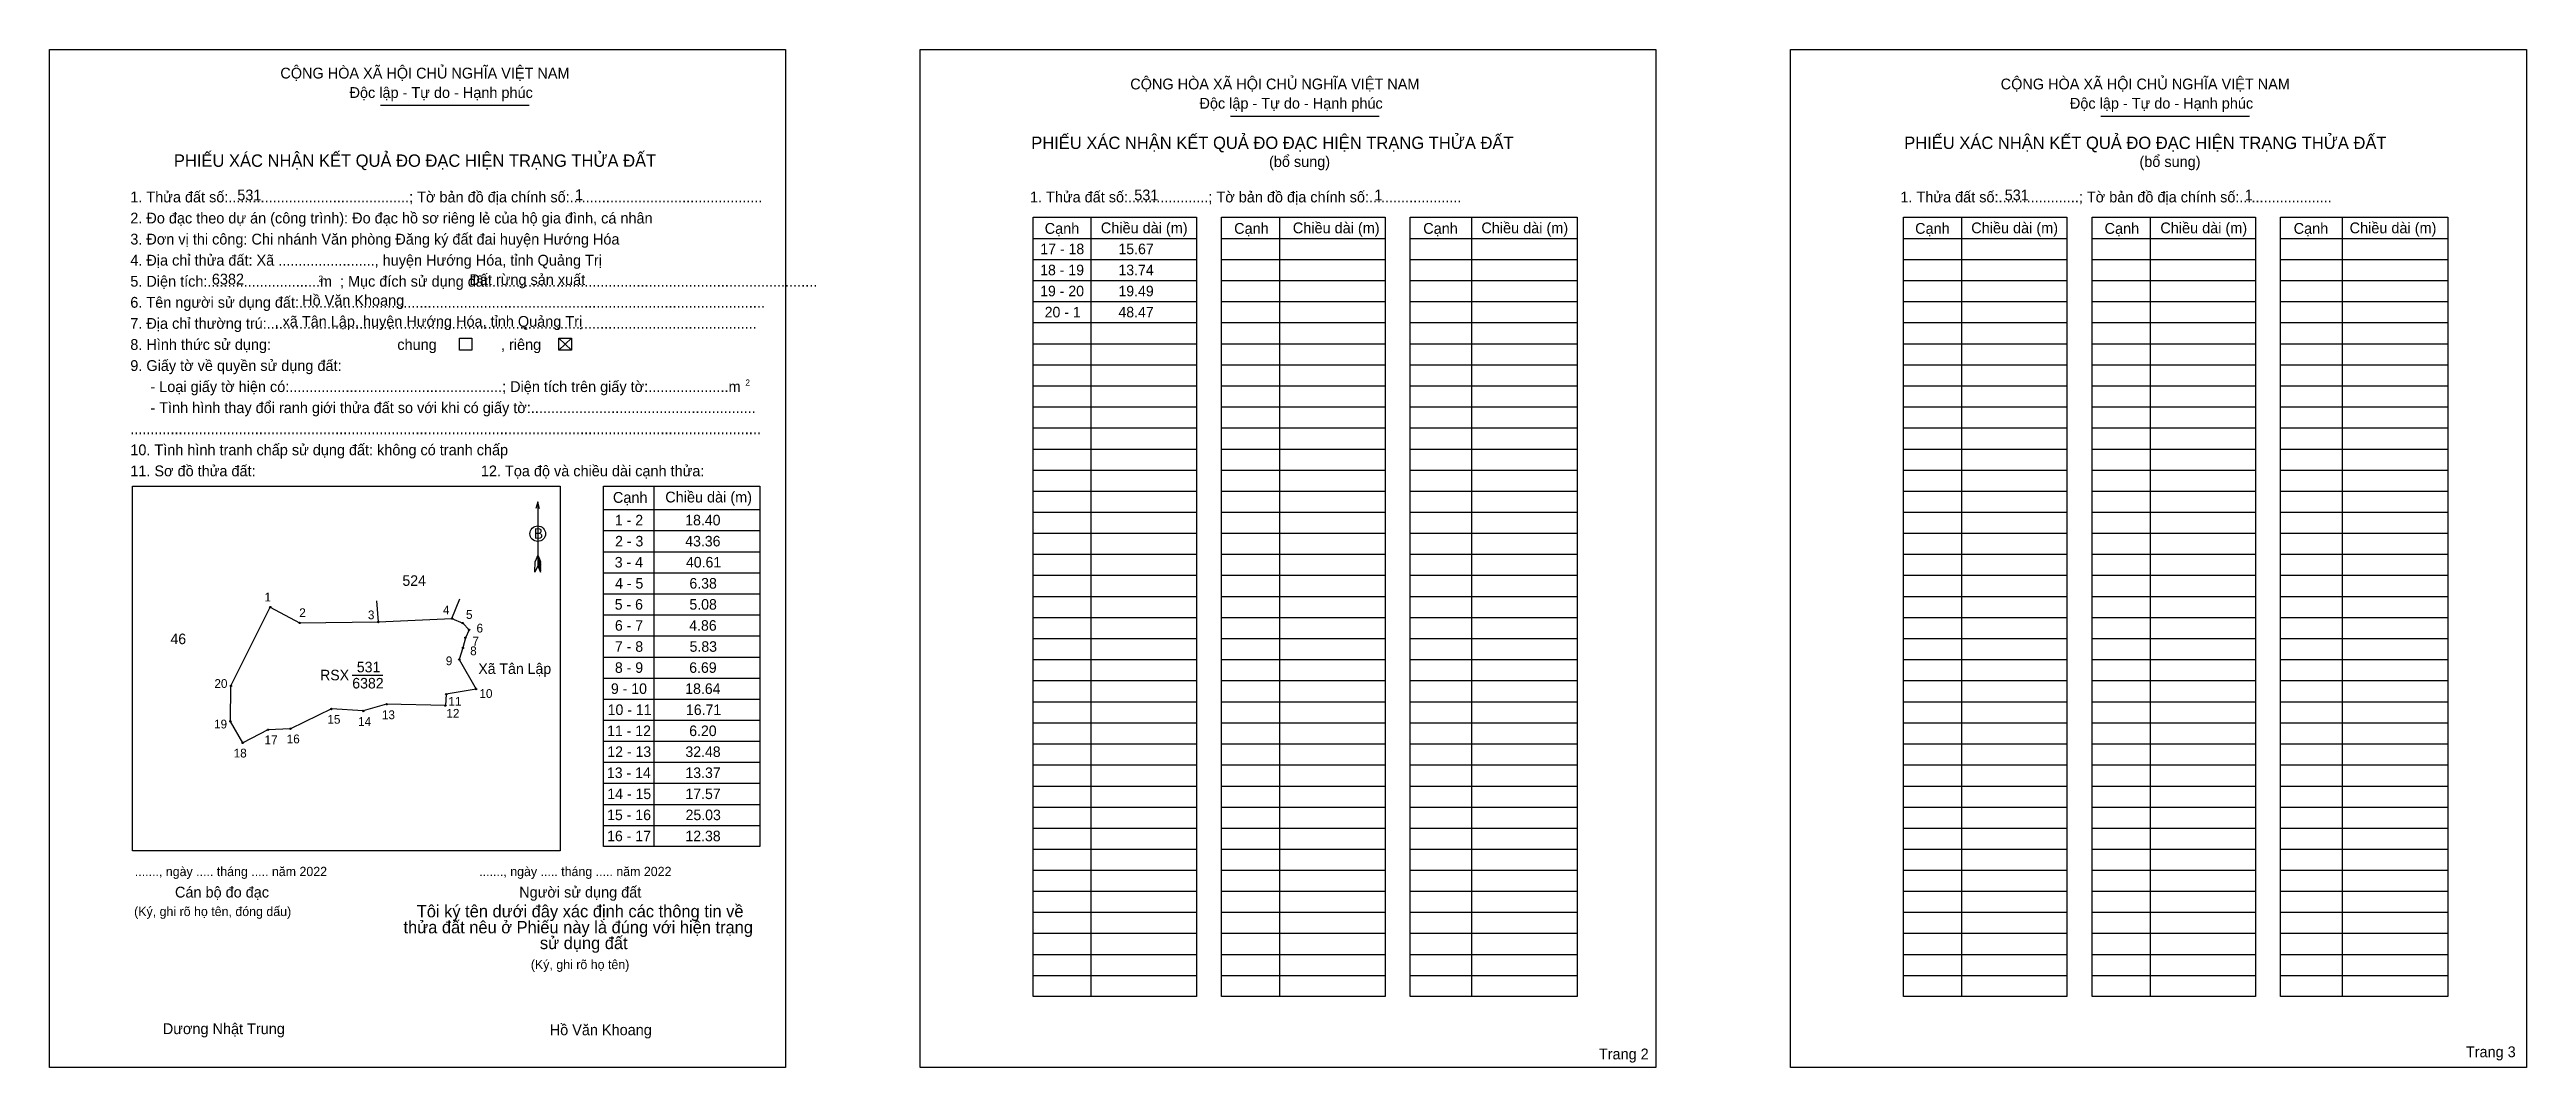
# Model space of a CAD drawing. Extents: x 544238 to 545602, y 1837595 to 1838155.
import ezdxf

# ---------------------------------------------------------------- set-up
doc = ezdxf.new("R2010")
doc.units = 0
for name, color, linetype in [('Level 1', 7, 'Continuous'), ('Level 10', 7, 'Continuous'), ('Level 11', 7, 'Continuous'), ('Level 13', 7, 'Continuous'), ('Level 2', 7, 'Continuous'), ('Level 25', 7, 'Continuous'), ('Level 27', 7, 'Continuous'), ('Level 36', 7, 'Continuous'), ('Level 48', 7, 'Continuous'), ('Level 50', 7, 'Continuous'), ('Level 52', 7, 'Continuous'), ('Level 55', 7, 'Continuous'), ('Level 6', 7, 'Continuous'), ('Level 9', 7, 'Continuous')]:
    doc.layers.add(name, color=color, linetype=linetype)

msp = doc.modelspace()

# ---------------------------------------------------------------- linework, layer by layer
at = {"layer": 'Level 1'}
for p, q in [((544237.9, 1838155.4), (544237.9, 1838155.4)), ((544717.2, 1838155.4), (544717.2, 1838155.4)), ((544420.1, 1838124.7), (544502, 1838124.7)), ((544888, 1838118.7), (544969.9, 1838118.7)), ((545367.2, 1838118.7), (545449.1, 1838118.7)), ((544811.2, 1838063), (544811.2, 1837634)), ((544915, 1838063), (544915, 1837634)), ((545020.8, 1838063), (545020.8, 1837634)), ((545290.5, 1838063), (545290.5, 1837634)), ((545394.3, 1838063), (545394.3, 1837634)), ((545500, 1838063), (545500, 1837634)), ((544779.4, 1838051.4), (544869.4, 1838051.4)), ((544883.2, 1838051.4), (544973.2, 1838051.4)), ((544987, 1838051.4), (545078.9, 1838051.4)), ((545258.6, 1838051.4), (545348.6, 1838051.4)), ((545362.4, 1838051.4), (545452.4, 1838051.4)), ((545466.2, 1838051.4), (545558.2, 1838051.4)), ((544779.4, 1838039.8), (544869.4, 1838039.8)), ((544883.2, 1838039.8), (544973.2, 1838039.8)), ((544987, 1838039.8), (545078.9, 1838039.8)), ((545258.6, 1838039.8), (545348.6, 1838039.8)), ((545362.4, 1838039.8), (545452.4, 1838039.8)), ((545466.2, 1838039.8), (545558.2, 1838039.8)), ((544779.4, 1838028.2), (544869.4, 1838028.2)), ((544883.2, 1838028.2), (544973.2, 1838028.2)), ((544987, 1838028.2), (545078.9, 1838028.2)), ((545258.6, 1838028.2), (545348.6, 1838028.2)), ((545362.4, 1838028.2), (545452.4, 1838028.2)), ((545466.2, 1838028.2), (545558.2, 1838028.2)), ((544779.4, 1838016.6), (544869.4, 1838016.6)), ((544779.4, 1838005), (544869.4, 1838005)), ((544883.2, 1838016.6), (544973.2, 1838016.6)), ((544883.2, 1838005), (544973.2, 1838005)), ((544987, 1838016.6), (545078.9, 1838016.6)), ((544987, 1838005), (545078.9, 1838005)), ((545258.6, 1838016.6), (545348.6, 1838016.6)), ((545258.6, 1838005), (545348.6, 1838005)), ((545362.4, 1838016.6), (545452.4, 1838016.6)), ((545362.4, 1838005), (545452.4, 1838005)), ((545466.2, 1838016.6), (545558.2, 1838016.6)), ((545466.2, 1838005), (545558.2, 1838005)), ((544518.3, 1837996.4), (544525.3, 1837989.9)), ((544518.3, 1837989.9), (544525.3, 1837996.4)), ((544779.4, 1837993.4), (544869.4, 1837993.4)), ((544883.2, 1837993.4), (544973.2, 1837993.4)), ((544987, 1837993.4), (545078.9, 1837993.4)), ((545258.6, 1837993.4), (545348.6, 1837993.4)), ((545362.4, 1837993.4), (545452.4, 1837993.4)), ((545466.2, 1837993.4), (545558.2, 1837993.4)), ((544779.4, 1837981.8), (544869.4, 1837981.8)), ((544883.2, 1837981.8), (544973.2, 1837981.8)), ((544987, 1837981.8), (545078.9, 1837981.8)), ((545258.6, 1837981.8), (545348.6, 1837981.8)), ((545362.4, 1837981.8), (545452.4, 1837981.8)), ((545466.2, 1837981.8), (545558.2, 1837981.8)), ((544779.4, 1837970.2), (544869.4, 1837970.2)), ((544883.2, 1837970.2), (544973.2, 1837970.2)), ((544987, 1837970.2), (545078.9, 1837970.2)), ((545258.6, 1837970.2), (545348.6, 1837970.2)), ((545362.4, 1837970.2), (545452.4, 1837970.2)), ((545466.2, 1837970.2), (545558.2, 1837970.2)), ((544779.4, 1837958.6), (544869.4, 1837958.6)), ((544883.2, 1837958.6), (544973.2, 1837958.6)), ((544987, 1837958.6), (545078.9, 1837958.6)), ((545258.6, 1837958.6), (545348.6, 1837958.6)), ((545362.4, 1837958.6), (545452.4, 1837958.6)), ((545466.2, 1837958.6), (545558.2, 1837958.6)), ((544779.4, 1837947), (544869.4, 1837947)), ((544883.2, 1837947), (544973.2, 1837947)), ((544987, 1837947), (545078.9, 1837947)), ((545258.6, 1837947), (545348.6, 1837947)), ((545362.4, 1837947), (545452.4, 1837947)), ((545466.2, 1837947), (545558.2, 1837947)), ((544779.4, 1837935.4), (544869.4, 1837935.4)), ((544779.4, 1837923.8), (544869.4, 1837923.8)), ((544883.2, 1837935.4), (544973.2, 1837935.4)), ((544883.2, 1837923.8), (544973.2, 1837923.8)), ((544987, 1837935.4), (545078.9, 1837935.4)), ((544987, 1837923.8), (545078.9, 1837923.8)), ((545258.6, 1837935.4), (545348.6, 1837935.4)), ((545258.6, 1837923.8), (545348.6, 1837923.8)), ((545362.4, 1837935.4), (545452.4, 1837935.4)), ((545362.4, 1837923.8), (545452.4, 1837923.8)), ((545466.2, 1837935.4), (545558.2, 1837935.4)), ((545466.2, 1837923.8), (545558.2, 1837923.8)), ((544283.6, 1837915), (544283.6, 1837915)), ((544570.7, 1837915), (544570.7, 1837716.6)), ((544779.4, 1837912.3), (544869.4, 1837912.3)), ((544883.2, 1837912.3), (544973.2, 1837912.3)), ((544987, 1837912.3), (545078.9, 1837912.3)), ((545258.6, 1837912.3), (545348.6, 1837912.3)), ((545362.4, 1837912.3), (545452.4, 1837912.3)), ((545466.2, 1837912.3), (545558.2, 1837912.3)), ((544506.7, 1837906.3), (544506.7, 1837871.2)), ((544542.9, 1837902.1), (544628.9, 1837902.1)), ((544779.4, 1837900.7), (544869.4, 1837900.7)), ((544883.2, 1837900.7), (544973.2, 1837900.7)), ((544987, 1837900.7), (545078.9, 1837900.7)), ((545258.6, 1837900.7), (545348.6, 1837900.7)), ((545362.4, 1837900.7), (545452.4, 1837900.7)), ((545466.2, 1837900.7), (545558.2, 1837900.7)), ((544542.9, 1837890.5), (544628.9, 1837890.5)), ((544779.4, 1837889.1), (544869.4, 1837889.1)), ((544883.2, 1837889.1), (544973.2, 1837889.1)), ((544987, 1837889.1), (545078.9, 1837889.1)), ((545258.6, 1837889.1), (545348.6, 1837889.1)), ((545362.4, 1837889.1), (545452.4, 1837889.1)), ((545466.2, 1837889.1), (545558.2, 1837889.1)), ((544505.1, 1837867.7), (544505.2, 1837873.5)), ((544506.7, 1837871.2), (544505.1, 1837867.7)), ((544506.7, 1837877), (544505.2, 1837873.5)), ((544506.7, 1837877), (544508.2, 1837873.5)), ((544506.7, 1837876.5), (544508.2, 1837872.9)), ((544506.7, 1837876), (544508.2, 1837872.4)), ((544506.7, 1837875.5), (544508.2, 1837871.9)), ((544506.7, 1837875), (544508.2, 1837871.4)), ((544506.7, 1837874.5), (544508.2, 1837870.9)), ((544506.7, 1837874), (544508.2, 1837870.3)), ((544506.7, 1837873.5), (544508.2, 1837869.8)), ((544506.7, 1837873), (544508.2, 1837869.3)), ((544506.7, 1837872.5), (544508.2, 1837868.8)), ((544506.7, 1837872), (544508.2, 1837868.3)), ((544506.7, 1837871.2), (544508.2, 1837867.7)), ((544508.2, 1837867.7), (544508.2, 1837873.5)), ((544542.9, 1837878.9), (544628.9, 1837878.9)), ((544779.4, 1837877.5), (544869.4, 1837877.5)), ((544883.2, 1837877.5), (544973.2, 1837877.5)), ((544987, 1837877.5), (545078.9, 1837877.5)), ((545258.6, 1837877.5), (545348.6, 1837877.5)), ((545362.4, 1837877.5), (545452.4, 1837877.5)), ((545466.2, 1837877.5), (545558.2, 1837877.5)), ((544542.9, 1837867.3), (544628.9, 1837867.3)), ((544542.9, 1837855.7), (544628.9, 1837855.7)), ((544779.4, 1837865.9), (544869.4, 1837865.9)), ((544883.2, 1837865.9), (544973.2, 1837865.9)), ((544987, 1837865.9), (545078.9, 1837865.9)), ((545258.6, 1837865.9), (545348.6, 1837865.9)), ((545362.4, 1837865.9), (545452.4, 1837865.9)), ((545466.2, 1837865.9), (545558.2, 1837865.9)), ((544542.9, 1837844.1), (544628.9, 1837844.1)), ((544779.4, 1837854.3), (544869.4, 1837854.3)), ((544779.4, 1837842.7), (544869.4, 1837842.7)), ((544883.2, 1837854.3), (544973.2, 1837854.3)), ((544883.2, 1837842.7), (544973.2, 1837842.7)), ((544987, 1837854.3), (545078.9, 1837854.3)), ((544987, 1837842.7), (545078.9, 1837842.7)), ((545258.6, 1837854.3), (545348.6, 1837854.3)), ((545258.6, 1837842.7), (545348.6, 1837842.7)), ((545362.4, 1837854.3), (545452.4, 1837854.3)), ((545362.4, 1837842.7), (545452.4, 1837842.7)), ((545466.2, 1837854.3), (545558.2, 1837854.3)), ((545466.2, 1837842.7), (545558.2, 1837842.7)), ((544542.9, 1837832.5), (544628.9, 1837832.5)), ((544779.4, 1837831.1), (544869.4, 1837831.1)), ((544883.2, 1837831.1), (544973.2, 1837831.1)), ((544987, 1837831.1), (545078.9, 1837831.1)), ((545258.6, 1837831.1), (545348.6, 1837831.1)), ((545362.4, 1837831.1), (545452.4, 1837831.1)), ((545466.2, 1837831.1), (545558.2, 1837831.1)), ((544542.9, 1837820.9), (544628.9, 1837820.9)), ((544779.4, 1837819.5), (544869.4, 1837819.5)), ((544883.2, 1837819.5), (544973.2, 1837819.5)), ((544987, 1837819.5), (545078.9, 1837819.5)), ((545258.6, 1837819.5), (545348.6, 1837819.5)), ((545362.4, 1837819.5), (545452.4, 1837819.5)), ((545466.2, 1837819.5), (545558.2, 1837819.5)), ((544542.9, 1837809.3), (544628.9, 1837809.3)), ((544779.4, 1837807.9), (544869.4, 1837807.9)), ((544883.2, 1837807.9), (544973.2, 1837807.9)), ((544987, 1837807.9), (545078.9, 1837807.9)), ((545258.6, 1837807.9), (545348.6, 1837807.9)), ((545362.4, 1837807.9), (545452.4, 1837807.9)), ((545466.2, 1837807.9), (545558.2, 1837807.9)), ((544542.9, 1837797.7), (544628.9, 1837797.7)), ((544779.4, 1837796.3), (544869.4, 1837796.3)), ((544883.2, 1837796.3), (544973.2, 1837796.3)), ((544987, 1837796.3), (545078.9, 1837796.3)), ((545258.6, 1837796.3), (545348.6, 1837796.3)), ((545362.4, 1837796.3), (545452.4, 1837796.3)), ((545466.2, 1837796.3), (545558.2, 1837796.3)), ((544542.9, 1837786.1), (544628.9, 1837786.1)), ((544542.9, 1837774.5), (544628.9, 1837774.5)), ((544779.4, 1837784.7), (544869.4, 1837784.7)), ((544779.4, 1837773.1), (544869.4, 1837773.1)), ((544883.2, 1837784.7), (544973.2, 1837784.7)), ((544883.2, 1837773.1), (544973.2, 1837773.1)), ((544987, 1837784.7), (545078.9, 1837784.7)), ((544987, 1837773.1), (545078.9, 1837773.1)), ((545258.6, 1837784.7), (545348.6, 1837784.7)), ((545258.6, 1837773.1), (545348.6, 1837773.1)), ((545362.4, 1837784.7), (545452.4, 1837784.7)), ((545362.4, 1837773.1), (545452.4, 1837773.1)), ((545466.2, 1837784.7), (545558.2, 1837784.7)), ((545466.2, 1837773.1), (545558.2, 1837773.1)), ((544542.9, 1837763), (544628.9, 1837763)), ((544779.4, 1837761.5), (544869.4, 1837761.5)), ((544883.2, 1837761.5), (544973.2, 1837761.5)), ((544987, 1837761.5), (545078.9, 1837761.5)), ((545258.6, 1837761.5), (545348.6, 1837761.5)), ((545362.4, 1837761.5), (545452.4, 1837761.5)), ((545466.2, 1837761.5), (545558.2, 1837761.5)), ((544542.9, 1837751.4), (544628.9, 1837751.4)), ((544779.4, 1837749.9), (544869.4, 1837749.9)), ((544883.2, 1837749.9), (544973.2, 1837749.9)), ((544987, 1837749.9), (545078.9, 1837749.9)), ((545258.6, 1837749.9), (545348.6, 1837749.9)), ((545362.4, 1837749.9), (545452.4, 1837749.9)), ((545466.2, 1837749.9), (545558.2, 1837749.9)), ((544542.9, 1837739.8), (544628.9, 1837739.8)), ((544779.4, 1837738.3), (544869.4, 1837738.3)), ((544883.2, 1837738.3), (544973.2, 1837738.3)), ((544987, 1837738.3), (545078.9, 1837738.3)), ((545258.6, 1837738.3), (545348.6, 1837738.3)), ((545362.4, 1837738.3), (545452.4, 1837738.3)), ((545466.2, 1837738.3), (545558.2, 1837738.3)), ((544542.9, 1837728.2), (544628.9, 1837728.2)), ((544779.4, 1837726.7), (544869.4, 1837726.7)), ((544883.2, 1837726.7), (544973.2, 1837726.7)), ((544987, 1837726.7), (545078.9, 1837726.7)), ((545258.6, 1837726.7), (545348.6, 1837726.7)), ((545362.4, 1837726.7), (545452.4, 1837726.7)), ((545466.2, 1837726.7), (545558.2, 1837726.7)), ((544519.1, 1837714.3), (544519.1, 1837714.3)), ((544779.4, 1837715.1), (544869.4, 1837715.1)), ((544883.2, 1837715.1), (544973.2, 1837715.1)), ((544987, 1837715.1), (545078.9, 1837715.1)), ((545258.6, 1837715.1), (545348.6, 1837715.1)), ((545362.4, 1837715.1), (545452.4, 1837715.1)), ((545466.2, 1837715.1), (545558.2, 1837715.1)), ((544779.4, 1837703.6), (544869.4, 1837703.6)), ((544779.4, 1837692), (544869.4, 1837692)), ((544883.2, 1837703.6), (544973.2, 1837703.6)), ((544883.2, 1837692), (544973.2, 1837692)), ((544987, 1837703.6), (545078.9, 1837703.6)), ((544987, 1837692), (545078.9, 1837692)), ((545258.6, 1837703.6), (545348.6, 1837703.6)), ((545258.6, 1837692), (545348.6, 1837692)), ((545362.4, 1837703.6), (545452.4, 1837703.6)), ((545362.4, 1837692), (545452.4, 1837692)), ((545466.2, 1837703.6), (545558.2, 1837703.6)), ((545466.2, 1837692), (545558.2, 1837692)), ((544779.4, 1837680.4), (544869.4, 1837680.4)), ((544883.2, 1837680.4), (544973.2, 1837680.4)), ((544987, 1837680.4), (545078.9, 1837680.4)), ((545258.6, 1837680.4), (545348.6, 1837680.4)), ((545362.4, 1837680.4), (545452.4, 1837680.4)), ((545466.2, 1837680.4), (545558.2, 1837680.4)), ((544779.4, 1837668.8), (544869.4, 1837668.8)), ((544883.2, 1837668.8), (544973.2, 1837668.8)), ((544987, 1837668.8), (545078.9, 1837668.8)), ((545258.6, 1837668.8), (545348.6, 1837668.8)), ((545362.4, 1837668.8), (545452.4, 1837668.8)), ((545466.2, 1837668.8), (545558.2, 1837668.8)), ((544779.4, 1837657.2), (544869.4, 1837657.2)), ((544883.2, 1837657.2), (544973.2, 1837657.2)), ((544987, 1837657.2), (545078.9, 1837657.2)), ((545258.6, 1837657.2), (545348.6, 1837657.2)), ((545362.4, 1837657.2), (545452.4, 1837657.2)), ((545466.2, 1837657.2), (545558.2, 1837657.2)), ((544779.4, 1837645.6), (544869.4, 1837645.6)), ((544883.2, 1837645.6), (544973.2, 1837645.6)), ((544987, 1837645.6), (545078.9, 1837645.6)), ((545258.6, 1837645.6), (545348.6, 1837645.6)), ((545362.4, 1837645.6), (545452.4, 1837645.6)), ((545466.2, 1837645.6), (545558.2, 1837645.6)), ((544643.1, 1837595), (544643.1, 1837595)), ((545122.3, 1837595), (545122.3, 1837595))]:
    msp.add_line(p, q, dxfattribs=at)
for points in [[(544779.4, 1838063), (544869.4, 1838063), (544869.4, 1837634), (544779.4, 1837634)], [(544883.2, 1838063), (544973.2, 1838063), (544973.2, 1837634), (544883.2, 1837634)], [(544987, 1838063), (545078.9, 1838063), (545078.9, 1837634), (544987, 1837634)], [(545258.6, 1838063), (545348.6, 1838063), (545348.6, 1837634), (545258.6, 1837634)], [(545362.4, 1838063), (545452.4, 1838063), (545452.4, 1837634), (545362.4, 1837634)], [(545466.2, 1838063), (545558.2, 1838063), (545558.2, 1837634), (545466.2, 1837634)], [(544283.6, 1837915), (544519.1, 1837915), (544519.1, 1837714.3), (544283.6, 1837714.3)], [(544542.9, 1837915), (544628.9, 1837915), (544628.9, 1837716.6), (544542.9, 1837716.6)]]:
    msp.add_lwpolyline(points, close=True, dxfattribs=at)
msp.add_lwpolyline([(544507.7, 1837902.6), (544506.7, 1837906.3), (544505.7, 1837902.6)], dxfattribs=at)
msp.add_circle((544506.7, 1837888.8), 4.28, dxfattribs=at)
at = {"layer": 'Level 10'}
msp.add_lwpolyline([(544459.5, 1837842.1), (544465.4, 1837839.6), (544468.9, 1837835.9), (544466.9, 1837831.5), (544465.5, 1837825.9), (544463.5, 1837819.5), (544472.8, 1837803.3), (544456.3, 1837800.4), (544455.9, 1837794.2), (544423.5, 1837794.9), (544410.6, 1837791.2), (544393.1, 1837792.3), (544370.5, 1837781.4), (544358.2, 1837780.9), (544344.3, 1837773.6), (544337.5, 1837785.5), (544337.8, 1837805), (544359.4, 1837848.4), (544375.6, 1837839.7), (544419, 1837840.2)], close=True, dxfattribs=at)
at = {"layer": 'Level 11'}
for centre in [(544359.4, 1837848.4), (544459.5, 1837842.1), (544459.5, 1837842.1), (544375.6, 1837839.7), (544419, 1837840.2), (544465.4, 1837839.6), (544466.9, 1837831.5), (544468.9, 1837835.9), (544463.5, 1837819.5), (544465.5, 1837825.9), (544337.8, 1837805), (544456.3, 1837800.4), (544472.8, 1837803.3), (544393.1, 1837792.3), (544410.6, 1837791.2), (544423.5, 1837794.9), (544455.9, 1837794.2), (544337.5, 1837785.5), (544344.3, 1837773.6), (544358.2, 1837780.9), (544370.5, 1837781.4)]:
    msp.add_circle(centre, 0.386, dxfattribs=at)
at = {"layer": 'Level 2'}
for points in [[(544237.9, 1838155.4), (544643.1, 1838155.4), (544643.1, 1837595), (544237.9, 1837595)], [(544717.2, 1838155.4), (545122.3, 1838155.4), (545122.3, 1837595), (544717.2, 1837595)], [(545196.4, 1838155.4), (545601.5, 1838155.4), (545601.5, 1837595), (545196.4, 1837595)]]:
    msp.add_lwpolyline(points, close=True, dxfattribs=at)
at = {"layer": 'Level 25'}
for p, q in [((544459.5, 1837842.1), (544465.4, 1837839.6)), ((544466.9, 1837831.5), (544465.5, 1837825.9)), ((544463.5, 1837819.5), (544472.8, 1837803.3)), ((544337.5, 1837785.5), (544337.8, 1837805)), ((544410.6, 1837791.2), (544393.1, 1837792.3)), ((544423.5, 1837794.9), (544410.6, 1837791.2)), ((544455.9, 1837794.2), (544423.5, 1837794.9)), ((544358.2, 1837780.9), (544344.3, 1837773.6)), ((544370.5, 1837781.4), (544358.2, 1837780.9))]:
    msp.add_line(p, q, dxfattribs=at)
at = {"layer": 'Level 27'}
for p, q in [((544419, 1837840.2), (544418.2, 1837851.8)), ((544459.5, 1837842.1), (544463.8, 1837852.9))]:
    msp.add_line(p, q, dxfattribs=at)
at = {"layer": 'Level 50'}
for points in [[(544463.6, 1837996.4), (544470.5, 1837996.4), (544470.5, 1837989.9), (544463.6, 1837989.9)], [(544518.3, 1837996.4), (544525.3, 1837996.4), (544525.3, 1837989.9), (544518.3, 1837989.9)]]:
    msp.add_lwpolyline(points, close=True, dxfattribs=at)
at = {"layer": 'Level 9'}
msp.add_line((544404.6, 1837811), (544421.4, 1837811), dxfattribs=at)

# ---------------------------------------------------------------- texts
at = {"layer": 'Level 1'}
for s, height, p in [('CỘNG HÒA XÃ HỘI CHỦ NGHĨA VIỆT NAM', 5.952, (544365, 1838139.4)), ('CỘNG HÒA XÃ HỘI CHỦ NGHĨA VIỆT NAM', 5.952, (544832.9, 1838133.4)), ('CỘNG HÒA XÃ HỘI CHỦ NGHĨA VIỆT NAM', 5.952, (545312.1, 1838133.4)), ('Độc lập - Tự do - Hạnh phúc', 5.952, (544403.1, 1838128.7)), ('Độc lập - Tự do - Hạnh phúc', 5.952, (544871, 1838122.8)), ('Độc lập - Tự do - Hạnh phúc', 5.952, (545350.2, 1838122.8)), ('PHIẾU XÁC NHẬN KẾT QUẢ ĐO ĐẠC HIỆN TRẠNG THỬA ĐẤT', 6.802, (544778.4, 1838100.6)), ('PHIẾU XÁC NHẬN KẾT QUẢ ĐO ĐẠC HIỆN TRẠNG THỬA ĐẤT', 6.802, (545259, 1838100.6)), ('PHIẾU XÁC NHẬN KẾT QUẢ ĐO ĐẠC HIỆN TRẠNG THỬA ĐẤT', 6.802, (544306.4, 1838090.8)), ('(bổ sung)', 5.95, (544909.3, 1838090.7)), ('(bổ sung)', 5.95, (545388.5, 1838090.7)), ('1. Thửa đất số:.............................................; Tờ bản đồ địa chính số:................................................', 5.9515, (544282.4, 1838071.2)), ('1. Thửa đất số:....................; Tờ bản đồ địa chính số:.......................', 5.952, (544777.7, 1838071.2)), ('1. Thửa đất số:....................; Tờ bản đồ địa chính số:.......................', 5.952, (545256.9, 1838071.2)), ('2. Đo đạc theo dự án (công trình): Đo đạc hồ sơ riêng lẻ của hộ gia đình, cá nhân', 5.952, (544282.4, 1838059.6)), ('Cạnh', 5.95, (544785.8, 1838053.9)), ('Chiều dài (m)', 5.952, (544816.7, 1838054.2)), ('Cạnh', 5.95, (544890.1, 1838053.9)), ('Chiều dài (m)', 5.952, (544922.4, 1838054.2)), ('Cạnh', 5.95, (544994.2, 1838053.9)), ('Chiều dài (m)', 5.952, (545026.2, 1838054.2)), ('Cạnh', 5.95, (545265, 1838053.9)), ('Chiều dài (m)', 5.952, (545295.9, 1838054.2)), ('Cạnh', 5.95, (545369.3, 1838053.9)), ('Chiều dài (m)', 5.952, (545400, 1838054.2)), ('Cạnh', 5.95, (545473.4, 1838053.9)), ('Chiều dài (m)', 5.952, (545504.2, 1838054.2)), ('3. Đơn vị thi công: Chi nhánh Văn phòng Đăng ký đất đai huyện Hướng Hóa', 5.952, (544282.4, 1838048)), ('4. Địa chỉ thửa đất: Xã ........................, huyện Hướng Hóa, tỉnh Quảng Trị', 5.952, (544282.4, 1838036.4)), ('5. Diện tích:............................m  ; Mục đích sử dụng đất:.................................................................................', 5.9515, (544282.4, 1838024.8)), ('6. Tên người sử dụng đất:....................................................................................................................', 5.9515, (544282.4, 1838013.2)), ('2', 3.4, (544386, 1838027.5)), ('7. Địa chỉ thường trú:..........................................................................................................................', 5.9515, (544282.4, 1838001.6)), ('chung                , riêng', 5.952, (544429.4, 1837990)), ('9. Giấy tờ về quyền sử dụng đất:', 5.952, (544282.4, 1837978.4)), ('     - Loại giấy tờ hiện có:.....................................................; Diện tích trên giấy tờ:....................m', 5.9515, (544282.4, 1837966.8)), ('2', 3.4, (544621, 1837970.3)), ('     - Tình hình thay đổi ranh giới thửa đất so với khi có giấy tờ:........................................................', 5.9515, (544282.4, 1837955.2)), ('10. Tình hình tranh chấp sử dụng đất: không có tranh chấp', 5.952, (544282.4, 1837932)), ('.............................................................................................................................................................', 5.9515, (544282.4, 1837943.6)), ('11. Sơ đồ thửa đất:', 5.952, (544282.4, 1837920.4)), ('12. Tọa độ và chiều dài cạnh thửa:', 5.952, (544475.4, 1837920.4)), ('Cạnh', 5.95, (544548.1, 1837905.8)), ('Chiều dài (m)', 5.952, (544576.9, 1837906)), ('B', 5.8, (544504.5, 1837886)), ('......., ngày ..... tháng ..... năm 2022', 5.102, (544284.9, 1837700.3)), ('......., ngày ..... tháng ..... năm 2022', 5.102, (544474.5, 1837700.3)), ('Cán bộ đo đạc', 5.952, (544307, 1837688.5)), ('Người sử dụng đất', 5.952, (544496.5, 1837688.5)), ('(Ký, ghi rõ họ tên, đóng dấu)', 5.102, (544284.5, 1837678.3)), ('Tôi ký tên dưới đây xác định các thông tin về', 6.763, (544440.1, 1837677.6)), ('thửa đất nêu ở Phiếu này là đúng với hiện trạng', 6.763, (544432.8, 1837668.8)), ('sử dụng đất', 6.763, (544507.9, 1837660.1)), ('(Ký, ghi rõ họ tên)', 5.102, (544502.9, 1837649.1)), ('Dương Nhật Trung', 5.952, (544300.3, 1837613.3)), ('Trang 2', 5.95, (545090.9, 1837599.4)), ('Trang 3', 5.95, (545568.2, 1837600.6))]:
    msp.add_text(s, height=height, dxfattribs=at).set_placement(p)
at = {"layer": 'Level 13'}
for s, p in [('RSX', (544386.9, 1837808.1)), ('531', (544407.1, 1837812.5)), ('6382', (544404.6, 1837803.6))]:
    msp.add_text(s, height=5.8, dxfattribs=at).set_placement(p)
at = {"layer": 'Level 36'}
for s, p in [('524', (544432.2, 1837860.1)), ('46', (544304.5, 1837828)), ('Xã Tân Lập', (544474, 1837811.6))]:
    msp.add_text(s, height=5.8, dxfattribs=at).set_placement(p)
at = {"layer": 'Level 48'}
msp.add_text('8. Hình thức sử dụng:', height=5.952, dxfattribs=at).set_placement((544282.4, 1837990))
at = {"layer": 'Level 52'}
for s, p in [('17 - 18', (544783.4, 1838042.7)), ('15.67', (544826.4, 1838042.7)), ('18 - 19', (544783.3, 1838031.1)), ('13.74', (544826.4, 1838031.1)), ('19 - 20', (544783.3, 1838019.5)), ('19.49', (544826.4, 1838019.5)), ('20 - 1', (544785.8, 1838007.9)), ('48.47', (544826.4, 1838007.9)), ('1 - 2', (544549.2, 1837893.4)), ('18.40', (544587.9, 1837893.4)), ('2 - 3', (544549.3, 1837881.8)), ('43.36', (544587.9, 1837881.8)), ('3 - 4', (544549.1, 1837870.2)), ('40.61', (544588.3, 1837870.2)), ('4 - 5', (544549.3, 1837858.6)), ('6.38', (544590.2, 1837858.6)), ('5 - 6', (544549.1, 1837847)), ('6 - 7', (544549.2, 1837835.4)), ('4.86', (544590.1, 1837835.4)), ('5.08', (544590.2, 1837847)), ('7 - 8', (544549.2, 1837823.8)), ('5.83', (544590.3, 1837823.8)), ('8 - 9', (544549.2, 1837812.2)), ('6.69', (544590.1, 1837812.2)), ('9 - 10', (544547, 1837800.6)), ('18.64', (544587.9, 1837800.6)), ('10 - 11', (544545.2, 1837789)), ('16.71', (544588.3, 1837789)), ('11 - 12', (544544.9, 1837777.4)), ('6.20', (544590.1, 1837777.4)), ('13 - 14', (544544.8, 1837754.3)), ('12 - 13', (544545, 1837765.9)), ('32.48', (544588, 1837765.9)), ('13.37', (544588, 1837754.3)), ('14 - 15', (544545, 1837742.7)), ('17.57', (544588, 1837742.7)), ('15 - 16', (544544.9, 1837731.1)), ('25.03', (544588.1, 1837731.1)), ('16 - 17', (544544.9, 1837719.5)), ('12.38', (544588, 1837719.5))]:
    msp.add_text(s, height=5.8, dxfattribs=at).set_placement(p)
at = {"layer": 'Level 55'}
for s, p in [('1', (544359.4, 1837848.4)), ('4', (544459.5, 1837842.1)), ('2', (544375.5, 1837839.7)), ('3', (544418.9, 1837840.2)), ('5', (544465.3, 1837839.6)), ('7', (544466.8, 1837831.5)), ('6', (544468.8, 1837835.9)), ('9', (544463.4, 1837819.5)), ('8', (544465.4, 1837825.9)), ('20', (544337.7, 1837805)), ('11', (544456.2, 1837800.4)), ('10', (544472.6, 1837803.3)), ('15', (544392.9, 1837792.3)), ('14', (544410.5, 1837791.2)), ('13', (544423.3, 1837794.9)), ('12', (544455.8, 1837794.2)), ('19', (544337.4, 1837785.5)), ('18', (544344.2, 1837773.6)), ('17', (544358, 1837780.9)), ('16', (544370.4, 1837781.4))]:
    msp.add_text(s, height=0.193, dxfattribs=at).set_placement(p)
at = {"layer": 'Level 6'}
for s, height, p in [('531', 5.95, (544341.3, 1838072.3)), ('1', 5.95, (544527.2, 1838072.4)), ('531', 5.95, (544835.1, 1838072.3)), ('1', 5.95, (544967.3, 1838072.3)), ('531', 5.95, (545314.3, 1838072.3)), ('1', 5.95, (545446.5, 1838072.3)), ('6382', 5.95, (544327.3, 1838026)), ('Đất rừng sản xuất', 5.952, (544469.1, 1838025.7)), ('Hồ Văn Khoang', 5.952, (544377, 1838014.3)), (', xã Tân Lập, huyện Hướng Hóa, tỉnh Quảng Trị', 5.952, (544361.8, 1838002.7)), ('Hồ Văn Khoang', 5.952, (544513.3, 1837612.7))]:
    msp.add_text(s, height=height, dxfattribs=at).set_placement(p)
at = {"layer": 'Level 9'}
for s, p in [('1', (544356.3, 1837851.5)), ('2', (544375.4, 1837842.9)), ('3', (544413.2, 1837841.7)), ('4', (544454.5, 1837844.4)), ('5', (544467.2, 1837841.9)), ('7', (544470.7, 1837827.2)), ('6', (544473, 1837834.4)), ('9', (544456.1, 1837816.4)), ('8', (544469.5, 1837821.9)), ('20', (544328.7, 1837803.9)), ('10', (544474.6, 1837798.4)), ('19', (544328.5, 1837781.6)), ('15', (544390.9, 1837784.2)), ('14', (544407.8, 1837783)), ('13', (544420.9, 1837786.7)), ('12', (544456.4, 1837787.5)), ('11', (544457.5, 1837794.1)), ('17', (544356.3, 1837772.9)), ('16', (544368.5, 1837773.4)), ('18', (544339.3, 1837765.6))]:
    msp.add_text(s, height=4.83, dxfattribs=at).set_placement(p)

doc.saveas('drawing.dxf')
